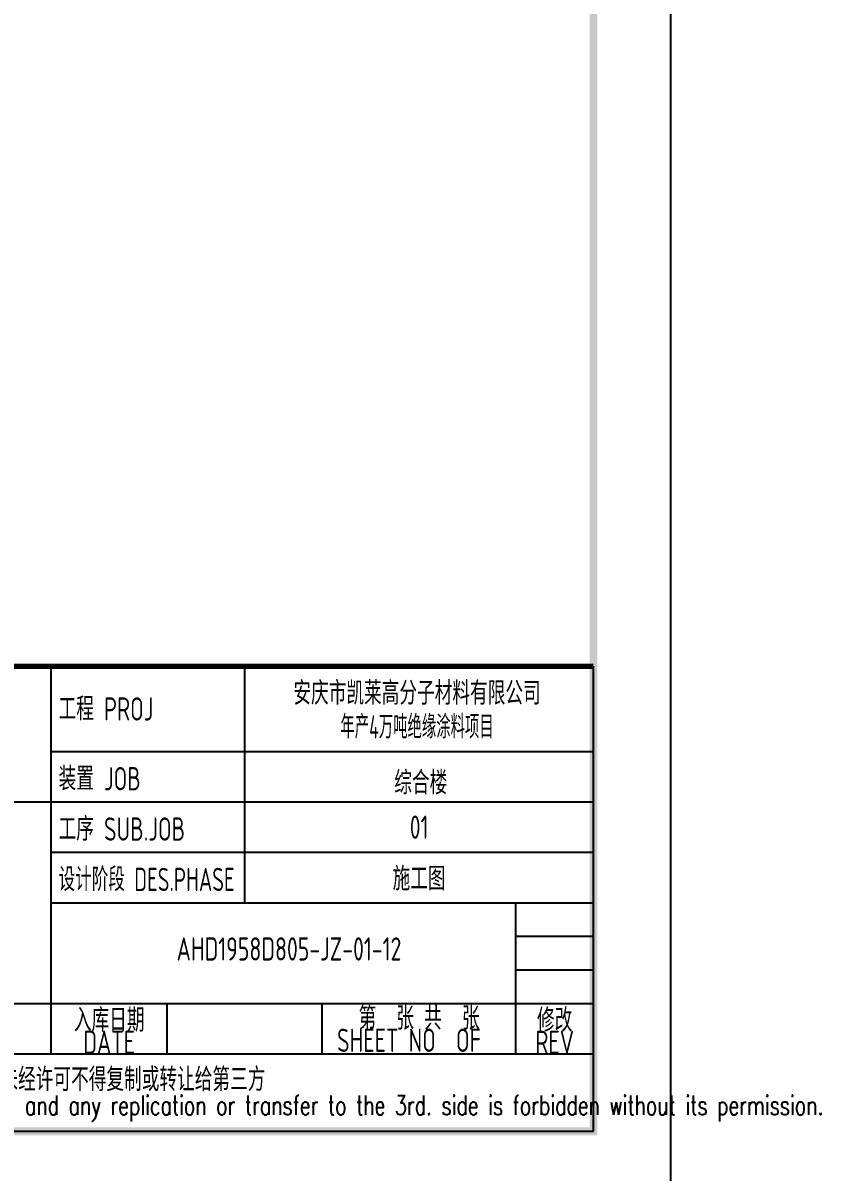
# Model space of a CAD drawing. Extents: x 5904849 to 6011887, y -826029 to -177002.
# Drawn here: x 5942718 to 5947868, y -792332 to -784919 of the extents above; entities that cross this region are included whole.
import ezdxf
from ezdxf.enums import TextEntityAlignment as Align

# ---------------------------------------------------------------- set-up
doc = ezdxf.new("R2010")
doc.units = 0
doc.header["$LTSCALE"] = 1000
doc.header["$MEASUREMENT"] = 0
doc.layers.get('0').update_dxf_attribs({"linetype": 'CONTINUOUS'})
doc.layers.add('PUB_TITLE', color=4, linetype='CONTINUOUS')
doc.styles.add('ECEC_TQ', font='txt_l.shx', dxfattribs={"bigfont": 'hztxt_l.shx'})
doc.styles.add('sceie', font='sceie.shx', dxfattribs={"bigfont": 'sceic.shx'})

msp = doc.modelspace()

# ---------------------------------------------------------------- linework, layer by layer
for p, q in [((5942899.4, -791569.5), (5942899.4, -789069.5)), ((5944149.4, -790594.5), (5944149.4, -789069.5)), ((5946399.4, -792069.5), (5946399.4, -789069.5)), ((5942899.4, -789619.5), (5946399.4, -789619.5)), ((5937399.4, -789944.5), (5942899.4, -789944.5)), ((5942899.4, -789944.5), (5946399.4, -789944.5)), ((5942899.4, -790269.5), (5946399.4, -790269.5)), ((5942899.4, -790594.5), (5946399.4, -790594.5)), ((5945899.4, -791569.5), (5945899.4, -790594.5)), ((5945899.4, -790811.2), (5946399.4, -790811.2)), ((5945899.4, -791027.9), (5946399.4, -791027.9)), ((5940149.4, -791244.5), (5946399.4, -791244.5)), ((5943649.4, -791569.5), (5943649.4, -791244.5)), ((5944649.4, -791569.5), (5944649.4, -791244.5)), ((5937399.4, -791569.5), (5946399.4, -791569.5)), ((5937399.4, -792069.5), (5946399.4, -792069.5))]:
    msp.add_line(p, q)
at = {"const_width": 35}
msp.add_lwpolyline([(5946399.4, -789069.5), (5937399.4, -789069.5)], dxfattribs=at)
at = {"layer": 'PUB_TITLE', "color": 4}
msp.add_lwpolyline([(5904849.4, -792569.5), (5946899.4, -792569.5), (5946899.4, -762869.5), (5904849.4, -762869.5)], close=True, dxfattribs=at)
at = {"layer": 'PUB_TITLE', "color": 4, "const_width": 50}
msp.add_lwpolyline([(5906099.4, -792069.5), (5946399.4, -792069.5), (5946399.4, -763369.5), (5906099.4, -763369.5)], close=True, dxfattribs=at)

# ---------------------------------------------------------------- texts
for s, height, style, width, p in [('安庆市凯莱高分子材料有限公司', 150, 'sceie', 0.8, (5945261.2, -789234.5)), ('年产4万吨绝缘涂料项目', 150, 'sceie', 0.65, (5945261.2, -789452)), ('综合楼', 150, 'sceie', 0.8, (5945285.1, -789812.5)), ('01', 150, 'sceie', 0.8, (5945274.4, -790107)), ('施工图', 150, 'sceie', 0.8, (5945274.4, -790432)), ('入库日期', 150, 'sceie', 0.8, (5943274.4, -791344.5)), ('第  张 共  张', 150, 'sceie', 0.8, (5945274.4, -791332)), ('修改', 150, 'sceie', 0.8, (5946149.4, -791344.5)), ('DATE', 150, 'sceie', 0.8, (5943274.4, -791494.5)), ('SHEET NO  OF  ', 150, 'sceie', 0.8, (5945274.4, -791482)), ('REV', 150, 'sceie', 0.8, (5946149.4, -791494.5)), ('本文件专有权属安徽华东化工医药工程有限责任公司所有,未经许可不得复制或转让给第三方', 150, 'sceie', 0.8, (5941984.9, -791744)), ('The proprietary right of this document belongs to Anhui Huadong Chemical And Medical Engineering  Co.,Ltd.  and any replication or transfer to the 3rd. side is forbidden without its permission. ', 125, 'ECEC_TQ', 0.72, (5941899.4, -791919.5))]:
    msp.add_text(s, height=height, dxfattribs=dict(style=style, width=width)).set_placement(p, align=Align.MIDDLE)
at = {"style": 'sceie'}
for s, width, p in [('工程 PROJ', 0.8, (5942947.8, -789419.5)), ('装置 JOB', 0.8, (5942947.8, -789869.5)), ('工序 SUB.JOB', 0.8, (5942947.8, -790194.5)), ('设计阶段 DES.PHASE', 0.75, (5942947.8, -790519.5))]:
    msp.add_text(s, height=150, dxfattribs=dict(at, width=width)).set_placement(p)
at = {"style": 'sceie', "width": 0.8}
msp.add_attdef('AHD1958D805-JZ-01-12', text='200320-02-040', height=150, dxfattribs=at).set_placement((5944434.8, -790892.7), align=Align.MIDDLE)

doc.saveas('drawing.dxf')
